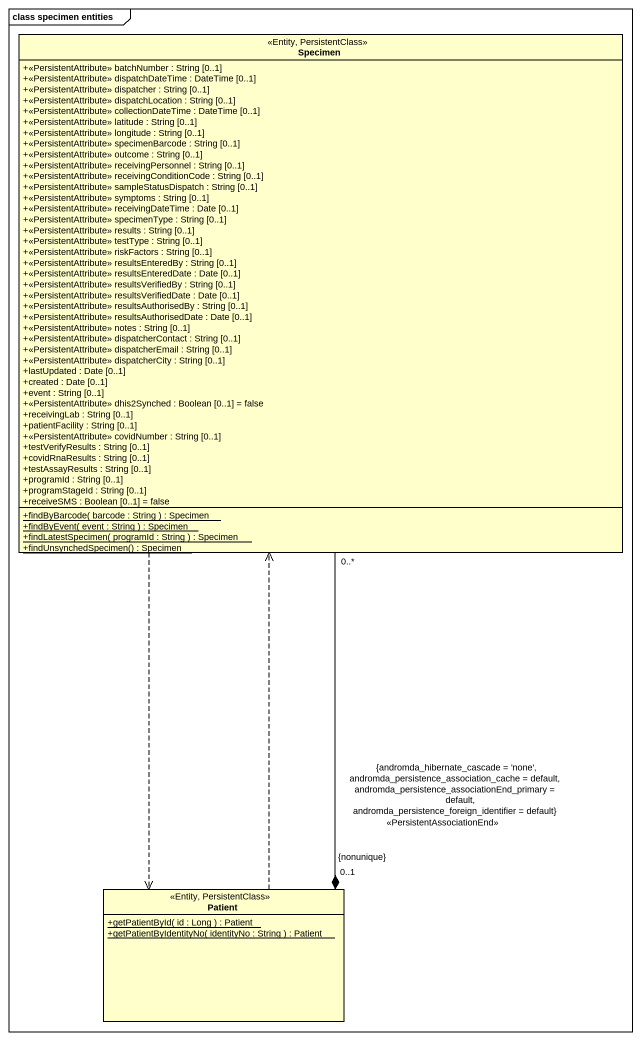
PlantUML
@startuml
mainframe class specimen entities
hide circle
hide empty members
skinparam classAttributeIconSize 0
class Specimen <<Entity, PersistentClass>> {
  +<<PersistentAttribute>> batchNumber : String [0..1]
  +<<PersistentAttribute>> dispatchDateTime : DateTime [0..1]
  +<<PersistentAttribute>> dispatcher : String [0..1]
  +<<PersistentAttribute>> dispatchLocation : String [0..1]
  +<<PersistentAttribute>> collectionDateTime : DateTime [0..1]
  +<<PersistentAttribute>> latitude : String [0..1]
  +<<PersistentAttribute>> longitude : String [0..1]
  +<<PersistentAttribute>> specimenBarcode : String [0..1]
  +<<PersistentAttribute>> outcome : String [0..1]
  +<<PersistentAttribute>> receivingPersonnel : String [0..1]
  +<<PersistentAttribute>> receivingConditionCode : String [0..1]
  +<<PersistentAttribute>> sampleStatusDispatch : String [0..1]
  +<<PersistentAttribute>> symptoms : String [0..1]
  +<<PersistentAttribute>> receivingDateTime : Date [0..1]
  +<<PersistentAttribute>> specimenType : String [0..1]
  +<<PersistentAttribute>> results : String [0..1]
  +<<PersistentAttribute>> testType : String [0..1]
  +<<PersistentAttribute>> riskFactors : String [0..1]
  +<<PersistentAttribute>> resultsEnteredBy : String [0..1]
  +<<PersistentAttribute>> resultsEnteredDate : Date [0..1]
  +<<PersistentAttribute>> resultsVerifiedBy : String [0..1]
  +<<PersistentAttribute>> resultsVerifiedDate : Date [0..1]
  +<<PersistentAttribute>> resultsAuthorisedBy : String [0..1]
  +<<PersistentAttribute>> resultsAuthorisedDate : Date [0..1]
  +<<PersistentAttribute>> notes : String [0..1]
  +<<PersistentAttribute>> dispatcherContact : String [0..1]
  +<<PersistentAttribute>> dispatcherEmail : String [0..1]
  +<<PersistentAttribute>> dispatcherCity : String [0..1]
  +lastUpdated : Date [0..1]
  +created : Date [0..1]
  +event : String [0..1]
  +<<PersistentAttribute>> dhis2Synched : Boolean [0..1] = false
  +receivingLab : String [0..1]
  +patientFacility : String [0..1]
  +<<PersistentAttribute>> covidNumber : String [0..1]
  +testVerifyResults : String [0..1]
  +covidRnaResults : String [0..1]
  +testAssayResults : String [0..1]
  +programId : String [0..1]
  +programStageId : String [0..1]
  +receiveSMS : Boolean [0..1] = false
  {static} +findByBarcode( barcode : String ) : Specimen
  {static} +findByEvent( event : String ) : Specimen
  {static} +findLatestSpecimen( programId : String ) : Specimen
  {static} +findUnsynchedSpecimen() : Specimen
}
class Patient <<Entity, PersistentClass>> {
  {static} +getPatientById( id : Long ) : Patient
  {static} +getPatientByIdentityNo( identityNo : String ) : Patient
}
Specimen ..> Patient
Patient "0..1\n<<PersistentAssociationEnd>>\n{andromda_hibernate_cascade = 'none', andromda_persistence_association_cache = default, andromda_persistence_associationEnd_primary = default, andromda_persistence_foreign_identifier = default}\n{nonunique}" *-up- "0..*" Specimen
Patient .up.> Specimen
@enduml
